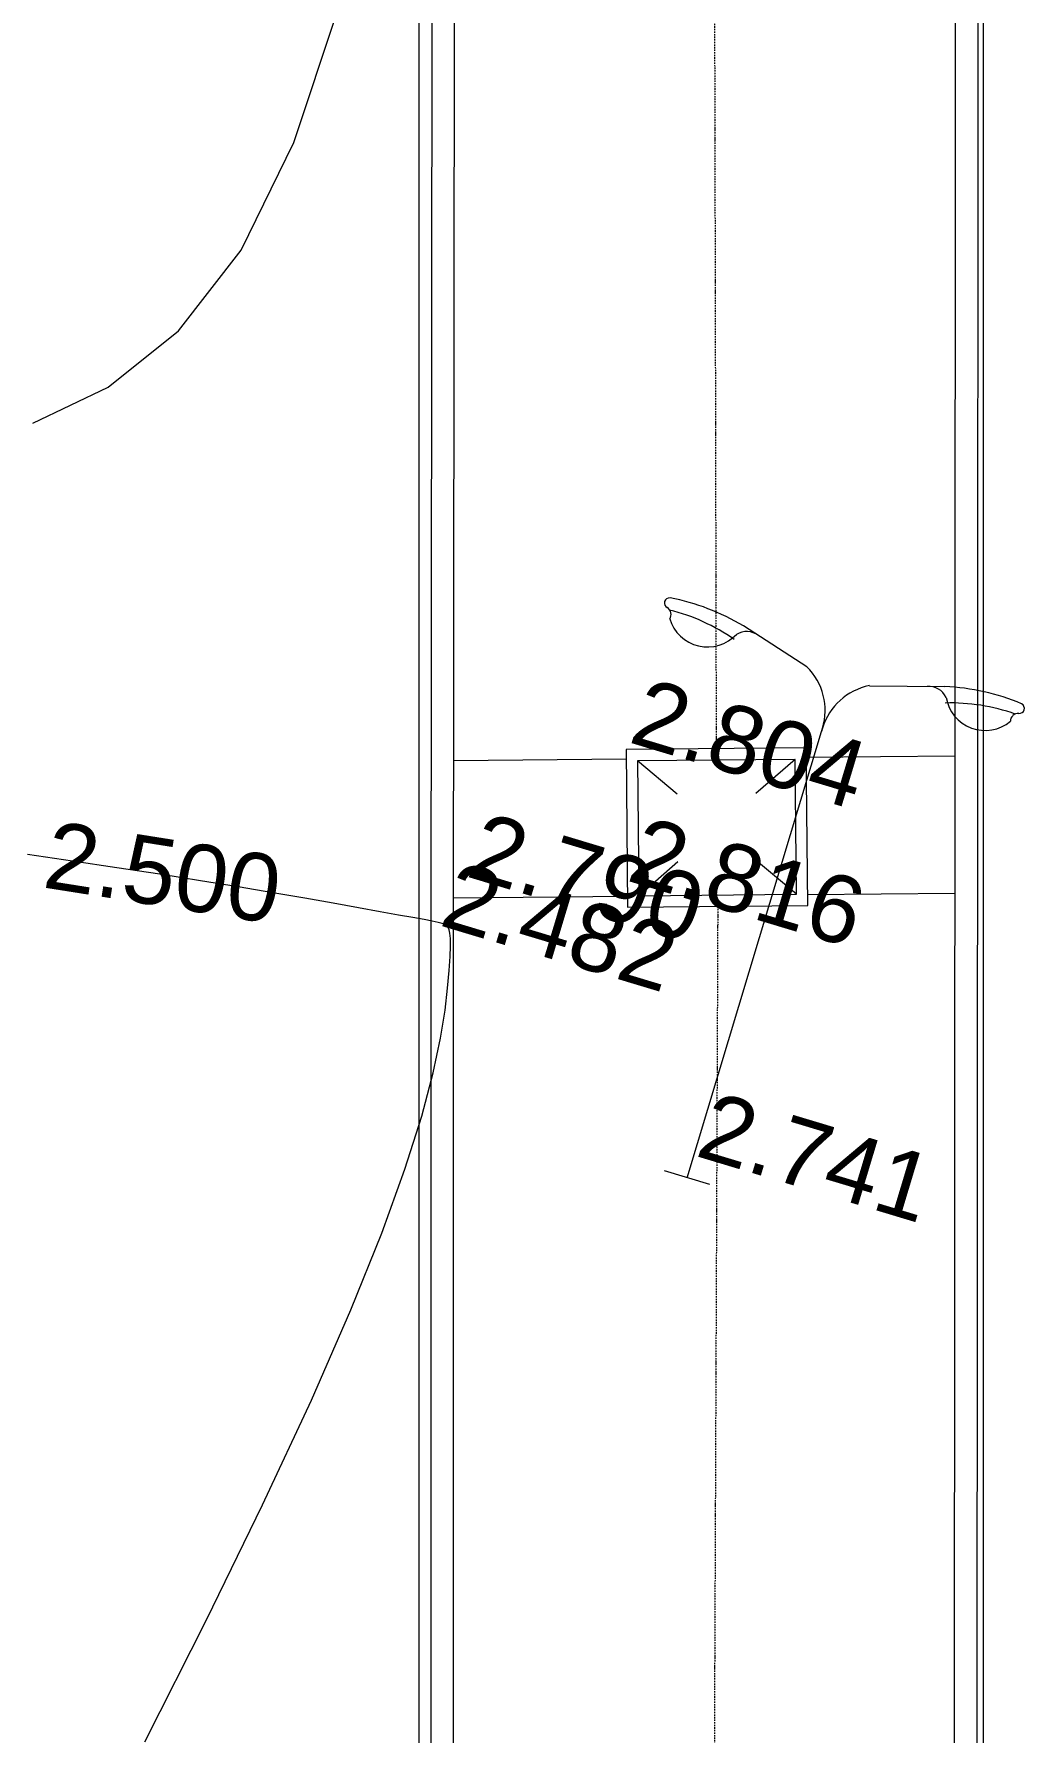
# Model space of a CAD drawing. Header units: millimetres. Extents: x -24439 to 198341, y -52871 to 149926.
# Drawn here: x 149359 to 158175, y 6246 to 21346 of the extents above; entities that cross this region are included whole.
import ezdxf

# ---------------------------------------------------------------- set-up
doc = ezdxf.new("R2010")
doc.units = ezdxf.units.MM
doc.linetypes.add('IMPORT-TNM', pattern=[22.86, 12.7, -5.08, 0, -5.08])
doc.linetypes.add('NET VAN', pattern=[1.06, 0.53, -0.53])
for name, color, linetype, lineweight in [('A-DETL-GENF-2', 9, 'NET VAN', 9), ('A-FLOR', 192, 'Continuous', 9), ('G-IMPT-1', 9, 'Continuous', 9), ('G-IMPT-5', 9, 'IMPORT-TNM', 9), ('G-IMPT-6', 7, 'Continuous', 9)]:
    doc.layers.add(name, color=color, linetype=linetype, lineweight=lineweight)
doc.styles.add('Arial_1', font='arial_0.ttf', dxfattribs={"height": 600})

# ---------------------------------------------------------------- blocks, each defined once
blk = doc.blocks.new('NCV_TKCS_251209_TONG THE HIEN TRANG SAN DUONG - NCV_TKCS_HIEN TRANG_251209a_dwg_hg2-1612997-TKCS_MB ĐỊNH VỊ CAO ĐỘ THIẾT KẾ')
at = {"layer": 'G-IMPT-1'}
for p, q in [((563651611, 1144962883), (563651366, 1144962493)), ((563650698, 1144962285), (563650274, 1144962467)), ((563651968, 1144961738), (563651544, 1144961920))]:
    blk.add_line(p, q, dxfattribs=at)
at = {"layer": 'G-IMPT-1', "flags": 128}
blk.add_lwpolyline([(563650565, 1144961196), (563652093, 1144961672), (563651677, 1144963009), (563650149, 1144962533)], close=True, dxfattribs=at)
blk.add_lwpolyline([(563650631, 1144961321), (563651968, 1144961738), (563651611, 1144962883), (563650274, 1144962467), (563650631, 1144961321), (563650876, 1144961712)], dxfattribs=at)
blk = doc.blocks.new('NCV_TKCS_251209_TONG THE HIEN TRANG SAN DUONG - NCV_TKCS_HIEN TRANG_251209a_dwg_CS2-1612999-TKCS_MB ĐỊNH VỊ CAO ĐỘ THIẾT KẾ')
at = {"layer": 'G-IMPT-1'}
for p, q in [((-290, 4657), (-935, 4843)), ((290, 4657), (935, 4843)), ((210, 0), (-210, 0))]:
    blk.add_line(p, q, dxfattribs=at)
at = {"layer": 'G-IMPT-1', "flags": 128}
blk.add_lwpolyline([(0, 0), (0, 4145), (0, 4175), (0, 4145)], dxfattribs=at)
at = {"layer": 'G-IMPT-1'}
for centre, radius, start, end in [((-1623, 4848), 45.6, 101.0372, 258.9628), ((-1428, 2871), 2033, 75.9596, 95.7479), ((1428, 2871), 2033, 84.2521, 104.0404), ((1623, 4848), 45.6, 281.0372, 78.9628), ((-1647, 4736), 69.3, 28.4843, 76.9887), ((-1522, 3064), 1727, 71.7052, 92.7174), ((-1647, 4736), 69.3, 342.3837, 28.0836), ((-1288, 4908), 351, 213.3488, 333.7855), ((-845, 4640), 170, 68.732, 138.4593), ((845, 4640), 170, 41.5407, 111.268), ((1288, 4908), 351, 206.2145, 326.6512), ((1522, 3064), 1727, 87.2826, 108.2948), ((1647, 4736), 69.3, 151.9164, 197.6163), ((1647, 4736), 69.3, 103.0113, 151.5157), ((-546, 4175), 546, 360, 62.0291), ((546, 4175), 546, 117.9709, 180)]:
    blk.add_arc(centre, radius, start, end, dxfattribs=at)
blk = doc.blocks.new('NCV_TKCS_251209_TONG THE HIEN TRANG SAN DUONG - NCV_TKCS_HIEN TRANG_251209a_dwg-1612995-TKCS_MB ĐỊNH VỊ CAO ĐỘ THIẾT KẾ')
at = {"layer": 'G-IMPT-1'}
for p, q in [((563640361, 1145005395), (563639100, 1145005002)), ((563637573, 1145004527), (563636108, 1145004070)), ((563640712, 1145004225), (563639463, 1145003836)), ((563637936, 1145003361), (563636459, 1145002901))]:
    blk.add_line(p, q, dxfattribs=at)
at = {"layer": 'G-IMPT-1', "flags": 128}
for points in [[(563635997, 1144994927), (563636207, 1144996121), (563636390, 1144997247), (563636537, 1144998262), (563636642, 1144999132), (563636708, 1144999863), (563636741, 1145000469), (563636748, 1145000963), (563636735, 1145001361), (563636708, 1145001677), (563636674, 1145001925), (563636638, 1145002120), (563636606, 1145002274), (563636579, 1145002394), (563636556, 1145002484), (563636536, 1145002549), (563636518, 1145002593), (563636504, 1145002621), (563636490, 1145002637), (563636478, 1145002646), (563636466, 1145002653), (563636450, 1145002656), (563636426, 1145002657), (563636390, 1145002655), (563636337, 1145002650), (563636263, 1145002642), (563636163, 1145002631), (563636034, 1145002616), (563635871, 1145002597), (563635676, 1145002575), (563635449, 1145002549), (563635193, 1145002519), (563634908, 1145002484), (563634597, 1145002444), (563634260, 1145002400), (563633899, 1145002351), (563633517, 1145002297), (563633122, 1145002240), (563632723, 1145002181)], [(563631662, 1145005867), (563632209, 1145006367), (563632664, 1145007027), (563632990, 1145007875), (563633163, 1145008926), (563633198, 1145010146)], [(563641282, 1144986147), (563640641, 1144988325), (563636393, 1145002426), (563630011, 1145023698), (563627604, 1145031759), (563627371, 1145032647), (563627483, 1145033830), (563628029, 1145034651), (563628783, 1145035116), (563629471, 1145035381), (563630611, 1145035371), (563631489, 1145034886), (563631938, 1145034114), (563645933, 1144987548)], [(563641474, 1144986205), (563640833, 1144988382), (563636585, 1145002484), (563630203, 1145023755), (563627797, 1145031813), (563627573, 1145032663), (563627677, 1145033761), (563628171, 1145034504), (563628872, 1145034936), (563629507, 1145035181), (563630559, 1145035171), (563631344, 1145034738), (563631753, 1145034034), (563645742, 1144987491)]]:
    blk.add_lwpolyline(points, dxfattribs=at)
at = {"layer": 'G-IMPT-5'}
for p, q in [((563630588, 1145030283), (563638311, 1145004845)), ((563638728, 1145003509), (563643667, 1144986866))]:
    blk.add_line(p, q, dxfattribs=at)
at = {"rotation": 0.0005022323020535149}
blk.add_blockref('NCV_TKCS_251209_TONG THE HIEN TRANG SAN DUONG - NCV_TKCS_HIEN TRANG_251209a_dwg_CS2-1612999-TKCS_MB ĐỊNH VỊ CAO ĐỘ THIẾT KẾ', (563639163, 1145001119), dxfattribs=at)
blk.add_blockref('NCV_TKCS_251209_TONG THE HIEN TRANG SAN DUONG - NCV_TKCS_HIEN TRANG_251209a_dwg_hg2-1612997-TKCS_MB ĐỊNH VỊ CAO ĐỘ THIẾT KẾ', (-12602, 42075))
at = {"layer": 'G-IMPT-6', "char_height": 600, "width": 2511.85, "attachment_point": 1, "line_spacing_factor": 0.941778, "style": 'Arial_1'}
for s, insert in [('2.804', (563637534, 1145005277)), ('2.816', (563637872, 1145004094)), ('2.790', (563636493, 1145003718)), ('2.482', (563636393, 1145003233)), ('2.741', (563639163, 1145001926))]:
    blk.add_mtext(s, dxfattribs=dict(at, insert=insert))
at = {"layer": 'G-IMPT-6', "insert": (563633881, 1145002674), "char_height": 600, "width": 2511.85, "attachment_point": 2, "rotation": 7.7564, "line_spacing_factor": 0.941778, "style": 'Arial_1'}
blk.add_mtext('2.500', dxfattribs=at)
blk = doc.blocks.new('NCV_TKCS_251209_TONG THE HIEN TRANG SAN DUONG - NCV_TKCS_251209_TONG THE HIEN TRANG SAN DUONG-1605292-TKCS_MB ĐỊNH VỊ CAO ĐỘ THIẾT KẾ')
at = {"rotation": 343.2379237072182}
blk.add_blockref('NCV_TKCS_251209_TONG THE HIEN TRANG SAN DUONG - NCV_TKCS_HIEN TRANG_251209a_dwg-1612995-TKCS_MB ĐỊNH VỊ CAO ĐỘ THIẾT KẾ', (-869777548, -933796959), dxfattribs=at)

msp = doc.modelspace()

# ---------------------------------------------------------------- linework, layer by layer
at = {"layer": 'A-FLOR'}
for p, q in [((152779.3, 109894.5), (152779.3, -3771.3)), ((157794.6, 109894.5), (157794.6, -3771.3))]:
    msp.add_line(p, q, dxfattribs=at)

# ---------------------------------------------------------------- block references
at = {"layer": 'A-DETL-GENF-2'}
msp.add_blockref('NCV_TKCS_251209_TONG THE HIEN TRANG SAN DUONG - NCV_TKCS_251209_TONG THE HIEN TRANG SAN DUONG-1605292-TKCS_MB ĐỊNH VỊ CAO ĐỘ THIẾT KẾ', (26103.5, 9888.2), dxfattribs=at)

doc.saveas('drawing.dxf')
